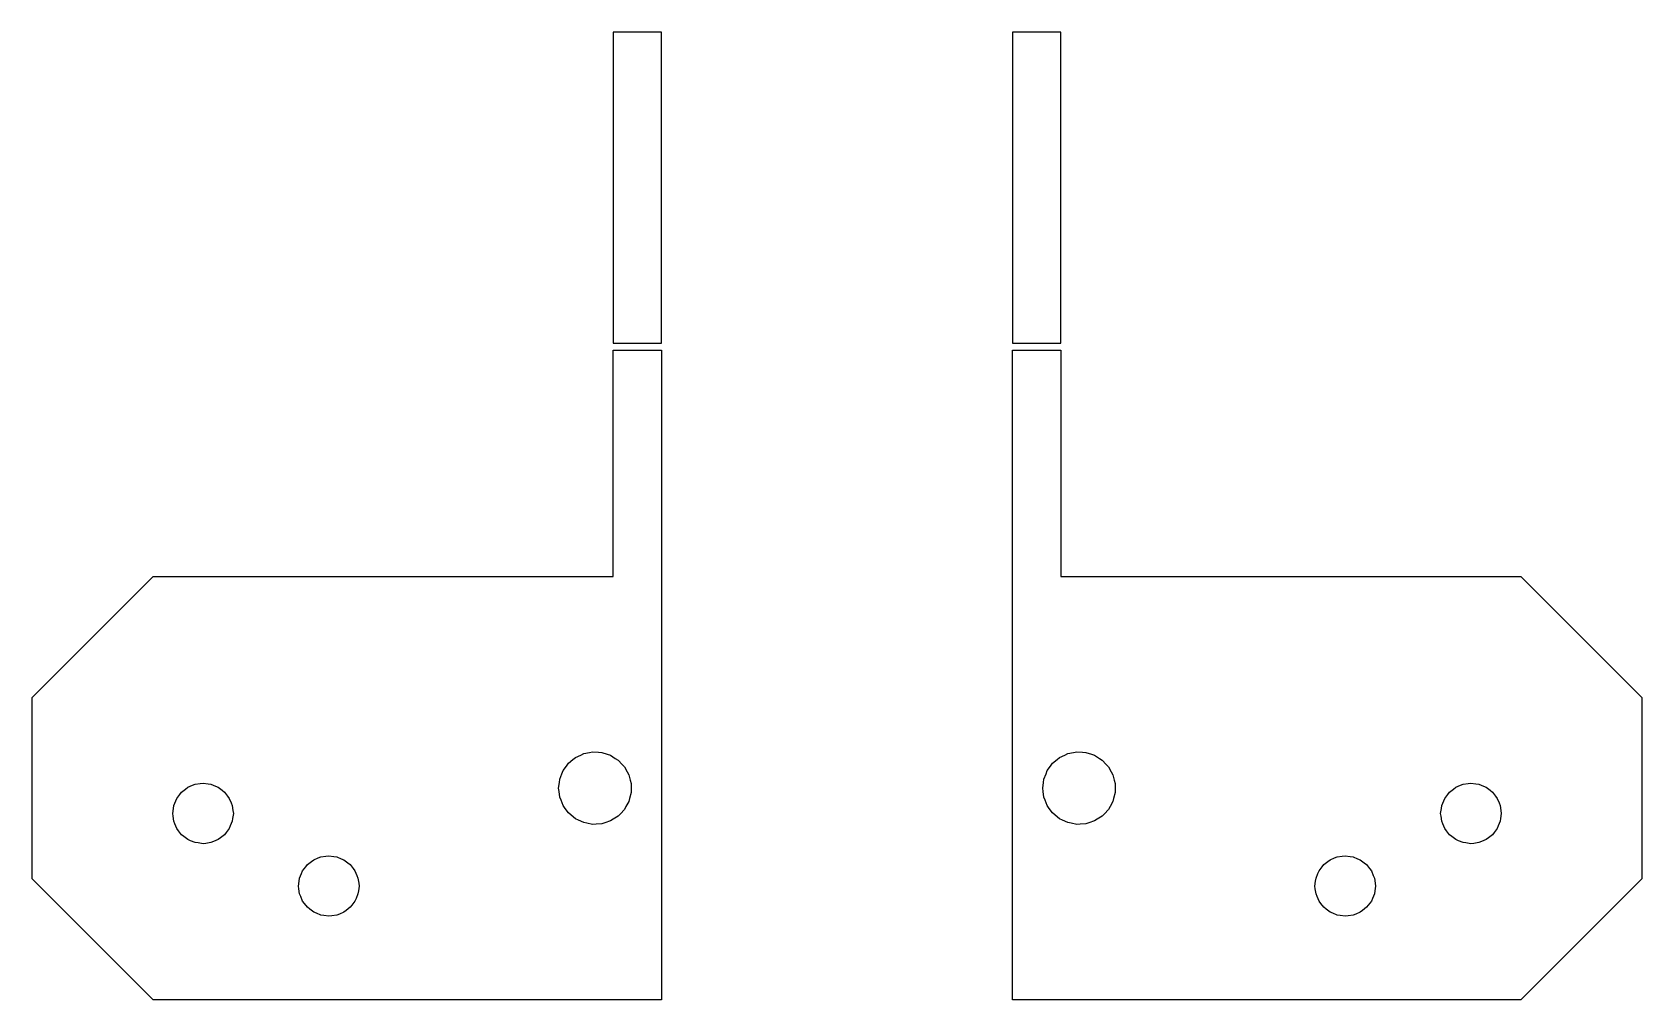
# Model space of a CAD drawing. Header units: metres. Extents: x -61 to 72, y 49 to 129.
import ezdxf

# ---------------------------------------------------------------- set-up
doc = ezdxf.new("R2010")
doc.units = ezdxf.units.M

msp = doc.modelspace()

# ---------------------------------------------------------------- linework, layer by layer
for p, q in [((-11.05, 128.95), (-13.25, 128.95)), ((-13.25, 128.95), (-13.25, 104.25)), ((-9.25, 128.95), (-11.05, 128.95)), ((-9.25, 105.55), (-9.25, 128.95)), ((21.55, 128.95), (19.75, 128.95)), ((19.75, 128.95), (19.75, 105.55)), ((23.75, 128.95), (21.55, 128.95)), ((23.75, 104.25), (23.75, 128.95)), ((-9.25, 103.55), (-9.25, 105.55)), ((19.75, 105.55), (19.75, 103.55)), ((-13.25, 104.25), (-13.25, 103.25)), ((-13.25, 104.25), (-13.25, 104.25)), ((23.75, 103.25), (23.75, 104.25)), ((-13.25, 103.25), (-9.45, 103.25)), ((-13.25, 102), (-13.25, 102.65)), ((-13.25, 102.65), (-13.05, 102.65)), ((-13.05, 102.65), (-9.25, 102.65)), ((-9.45, 103.25), (-9.25, 103.25)), ((-9.25, 103.25), (-9.25, 103.55)), ((-9.25, 102.65), (-9.25, 102.35)), ((19.75, 103.55), (19.75, 103.25)), ((19.75, 103.25), (23.55, 103.25)), ((19.75, 102.35), (19.75, 102.65)), ((19.75, 102.65), (19.95, 102.65)), ((19.95, 102.65), (23.75, 102.65)), ((23.55, 103.25), (23.75, 103.25)), ((23.55, 103.25), (23.55, 103.25)), ((23.75, 102.65), (23.75, 102)), ((-13.25, 83.95), (-13.25, 102)), ((-9.25, 102.35), (-9.25, 97.55)), ((19.75, 97.55), (19.75, 102.35)), ((23.75, 102), (23.75, 83.95)), ((-9.25, 97.55), (-9.25, 48.95)), ((19.75, 48.95), (19.75, 97.55)), ((-57.58, 77.62), (-51.25, 83.95)), ((-51.25, 83.95), (-27.18, 83.95)), ((-27.18, 83.95), (-13.25, 83.95)), ((23.75, 83.95), (47.82, 83.95)), ((47.82, 83.95), (61.75, 83.95)), ((61.75, 83.95), (65.42, 80.29)), ((65.42, 80.29), (71.75, 73.95)), ((-61.25, 73.95), (-57.58, 77.62)), ((-61.25, 68.45), (-61.25, 73.95)), ((71.75, 73.95), (71.75, 64.45)), ((-16.36, 68.99), (-15.93, 69.19)), ((-15.93, 69.19), (-15.68, 69.31)), ((-15.68, 69.31), (-15.21, 69.39)), ((-15.21, 69.39), (-14.94, 69.45)), ((-14.94, 69.45), (-14.46, 69.42)), ((-14.46, 69.42), (-14.19, 69.4)), ((-14.19, 69.4), (-13.73, 69.25)), ((-13.73, 69.25), (-13.47, 69.17)), ((-13.47, 69.17), (-13.07, 68.91)), ((23.64, 68.99), (24.07, 69.19)), ((24.07, 69.19), (24.32, 69.31)), ((24.32, 69.31), (24.79, 69.39)), ((24.79, 69.39), (25.06, 69.45)), ((25.06, 69.45), (25.54, 69.42)), ((25.54, 69.42), (25.81, 69.4)), ((25.81, 69.4), (26.27, 69.25)), ((26.27, 69.25), (26.53, 69.17)), ((26.53, 69.17), (26.93, 68.91)), ((-61.25, 58.95), (-61.25, 68.45)), ((-17.48, 67.64), (-17.38, 67.9)), ((-17.38, 67.9), (-17.1, 68.28)), ((-17.1, 68.28), (-16.94, 68.51)), ((-16.94, 68.51), (-16.57, 68.81)), ((-16.57, 68.81), (-16.36, 68.99)), ((-13.07, 68.91), (-12.84, 68.76)), ((-12.84, 68.76), (-12.51, 68.42)), ((-12.51, 68.42), (-12.32, 68.22)), ((-12.32, 68.22), (-12.09, 67.8)), ((22.52, 67.64), (22.62, 67.9)), ((22.62, 67.9), (22.9, 68.28)), ((22.9, 68.28), (23.06, 68.51)), ((23.06, 68.51), (23.43, 68.81)), ((23.43, 68.81), (23.64, 68.99)), ((26.93, 68.91), (27.16, 68.76)), ((27.16, 68.76), (27.49, 68.42)), ((27.49, 68.42), (27.68, 68.22)), ((27.68, 68.22), (27.91, 67.8)), ((-48.57, 66.38), (-48.38, 66.53)), ((-48.38, 66.53), (-48, 66.69)), ((-48, 66.69), (-47.78, 66.78)), ((-47.78, 66.78), (-47.37, 66.83)), ((-47.78, 66.78), (-47.78, 66.78)), ((-47.37, 66.83), (-47.13, 66.86)), ((-47.13, 66.86), (-46.72, 66.81)), ((-46.72, 66.81), (-46.49, 66.78)), ((-46.49, 66.78), (-46.1, 66.62)), ((-46.1, 66.62), (-45.88, 66.53)), ((-45.88, 66.53), (-45.55, 66.28)), ((-17.75, 66.45), (-17.69, 66.92)), ((-17.69, 66.92), (-17.66, 67.2)), ((-17.66, 67.2), (-17.48, 67.64)), ((-12.09, 67.8), (-11.96, 67.56)), ((-11.96, 67.56), (-11.84, 67.1)), ((-11.84, 67.1), (-11.77, 66.83)), ((-11.77, 66.83), (-11.77, 66.35)), ((22.25, 66.45), (22.31, 66.92)), ((22.31, 66.92), (22.34, 67.2)), ((22.34, 67.2), (22.52, 67.64)), ((27.91, 67.8), (28.04, 67.56)), ((28.04, 67.56), (28.16, 67.1)), ((28.16, 67.1), (28.23, 66.83)), ((28.23, 66.83), (28.23, 66.35)), ((56.19, 66.38), (56.38, 66.53)), ((56.38, 66.53), (56.76, 66.69)), ((56.76, 66.69), (56.99, 66.78)), ((56.99, 66.78), (57.4, 66.83)), ((56.99, 66.78), (56.99, 66.78)), ((57.4, 66.83), (57.63, 66.86)), ((57.63, 66.86), (58.04, 66.81)), ((58.04, 66.81), (58.28, 66.78)), ((58.28, 66.78), (58.66, 66.62)), ((58.66, 66.62), (58.88, 66.53)), ((58.88, 66.53), (59.21, 66.28)), ((-49.55, 65.01), (-49.39, 65.39)), ((-49.39, 65.39), (-49.3, 65.61)), ((-49.3, 65.61), (-49.05, 65.94)), ((-49.05, 65.94), (-48.9, 66.13)), ((-48.9, 66.13), (-48.57, 66.38)), ((-45.55, 66.28), (-45.36, 66.13)), ((-45.36, 66.13), (-45.11, 65.8)), ((-45.11, 65.8), (-44.97, 65.61)), ((-44.97, 65.61), (-44.81, 65.23)), ((-44.81, 65.23), (-44.72, 65.01)), ((-17.72, 66.18), (-17.75, 66.45)), ((-17.66, 65.71), (-17.72, 66.18)), ((-17.55, 65.45), (-17.66, 65.71)), ((-17.38, 65.01), (-17.55, 65.45)), ((-11.96, 65.35), (-12.19, 64.93)), ((-11.89, 65.61), (-11.96, 65.35)), ((-11.77, 66.08), (-11.89, 65.61)), ((-11.77, 66.35), (-11.77, 66.08)), ((22.28, 66.18), (22.25, 66.45)), ((22.34, 65.71), (22.28, 66.18)), ((22.45, 65.45), (22.34, 65.71)), ((22.62, 65.01), (22.45, 65.45)), ((28.04, 65.35), (27.81, 64.93)), ((28.11, 65.61), (28.04, 65.35)), ((28.23, 66.08), (28.11, 65.61)), ((28.23, 66.35), (28.23, 66.08)), ((55.22, 65.01), (55.38, 65.39)), ((55.38, 65.39), (55.47, 65.61)), ((55.47, 65.61), (55.72, 65.94)), ((55.72, 65.94), (55.86, 66.13)), ((55.86, 66.13), (56.19, 66.38)), ((59.21, 66.28), (59.4, 66.13)), ((59.4, 66.13), (59.65, 65.8)), ((59.65, 65.8), (59.8, 65.61)), ((59.8, 65.61), (59.96, 65.23)), ((59.96, 65.23), (60.05, 65.01)), ((-49.63, 64.36), (-49.58, 64.77)), ((-49.6, 64.13), (-49.63, 64.36)), ((-49.55, 63.72), (-49.6, 64.13)), ((-49.58, 64.77), (-49.55, 65.01)), ((-44.72, 65.01), (-44.66, 64.6)), ((-44.69, 63.95), (-44.72, 63.72)), ((-44.63, 64.36), (-44.69, 63.95)), ((-44.66, 64.6), (-44.63, 64.36)), ((-17.22, 64.78), (-17.38, 65.01)), ((-16.94, 64.4), (-17.22, 64.78)), ((-16.72, 64.22), (-16.94, 64.4)), ((-16.36, 63.92), (-16.72, 64.22)), ((-16.72, 64.22), (-16.72, 64.22)), ((-16.11, 63.8), (-16.36, 63.92)), ((-13.24, 63.89), (-13.47, 63.74)), ((-12.84, 64.14), (-13.24, 63.89)), ((-12.65, 64.34), (-12.84, 64.14)), ((-12.32, 64.69), (-12.65, 64.34)), ((-12.19, 64.93), (-12.32, 64.69)), ((22.78, 64.78), (22.62, 65.01)), ((23.06, 64.4), (22.78, 64.78)), ((23.28, 64.22), (23.06, 64.4)), ((23.64, 63.92), (23.28, 64.22)), ((23.28, 64.22), (23.28, 64.22)), ((23.89, 63.8), (23.64, 63.92)), ((26.76, 63.89), (26.53, 63.74)), ((27.16, 64.14), (26.76, 63.89)), ((27.35, 64.34), (27.16, 64.14)), ((27.68, 64.69), (27.35, 64.34)), ((27.81, 64.93), (27.68, 64.69)), ((55.13, 64.36), (55.19, 64.77)), ((55.16, 64.13), (55.13, 64.36)), ((55.22, 63.72), (55.16, 64.13)), ((55.19, 64.77), (55.22, 65.01)), ((60.05, 65.01), (60.1, 64.6)), ((60.08, 63.95), (60.05, 63.72)), ((60.13, 64.36), (60.08, 63.95)), ((60.1, 64.6), (60.13, 64.36)), ((71.75, 64.45), (71.75, 58.95)), ((-49.46, 63.5), (-49.55, 63.72)), ((-49.3, 63.11), (-49.46, 63.5)), ((-49.15, 62.92), (-49.3, 63.11)), ((-48.9, 62.6), (-49.15, 62.92)), ((-48.71, 62.45), (-48.9, 62.6)), ((-45.36, 62.6), (-45.69, 62.34)), ((-45.22, 62.79), (-45.36, 62.6)), ((-44.97, 63.11), (-45.22, 62.79)), ((-44.88, 63.33), (-44.97, 63.11)), ((-44.72, 63.72), (-44.88, 63.33)), ((-15.68, 63.6), (-16.11, 63.8)), ((-15.41, 63.55), (-15.68, 63.6)), ((-14.94, 63.46), (-15.41, 63.55)), ((-14.66, 63.48), (-14.94, 63.46)), ((-14.19, 63.51), (-14.66, 63.48)), ((-13.93, 63.59), (-14.19, 63.51)), ((-13.47, 63.74), (-13.93, 63.59)), ((24.32, 63.6), (23.89, 63.8)), ((24.59, 63.55), (24.32, 63.6)), ((25.06, 63.46), (24.59, 63.55)), ((25.34, 63.48), (25.06, 63.46)), ((25.81, 63.51), (25.34, 63.48)), ((26.07, 63.59), (25.81, 63.51)), ((26.53, 63.74), (26.07, 63.59)), ((55.31, 63.5), (55.22, 63.72)), ((55.47, 63.11), (55.31, 63.5)), ((55.61, 62.92), (55.47, 63.11)), ((55.86, 62.6), (55.61, 62.92)), ((56.05, 62.45), (55.86, 62.6)), ((59.4, 62.6), (59.07, 62.34)), ((59.55, 62.79), (59.4, 62.6)), ((59.8, 63.11), (59.55, 62.79)), ((59.89, 63.33), (59.8, 63.11)), ((60.05, 63.72), (59.89, 63.33)), ((-48.38, 62.2), (-48.71, 62.45)), ((-48.16, 62.11), (-48.38, 62.2)), ((-47.78, 61.95), (-48.16, 62.11)), ((-47.54, 61.92), (-47.78, 61.95)), ((-47.13, 61.86), (-47.54, 61.92)), ((-46.9, 61.89), (-47.13, 61.86)), ((-46.49, 61.95), (-46.9, 61.89)), ((-46.26, 62.04), (-46.49, 61.95)), ((-45.88, 62.2), (-46.26, 62.04)), ((-45.69, 62.34), (-45.88, 62.2)), ((56.38, 62.2), (56.05, 62.45)), ((56.6, 62.11), (56.38, 62.2)), ((56.99, 61.95), (56.6, 62.11)), ((57.22, 61.92), (56.99, 61.95)), ((57.63, 61.86), (57.22, 61.92)), ((57.87, 61.89), (57.63, 61.86)), ((58.28, 61.95), (57.87, 61.89)), ((58.5, 62.04), (58.28, 61.95)), ((58.88, 62.2), (58.5, 62.04)), ((59.07, 62.34), (58.88, 62.2)), ((-38.91, 59.61), (-38.65, 59.94)), ((-38.65, 59.94), (-38.51, 60.13)), ((-38.51, 60.13), (-38.18, 60.38)), ((-38.18, 60.38), (-37.99, 60.53)), ((-37.99, 60.53), (-37.61, 60.69)), ((-37.61, 60.69), (-37.39, 60.78)), ((-37.39, 60.78), (-36.98, 60.83)), ((-36.98, 60.83), (-36.74, 60.86)), ((-36.74, 60.86), (-36.33, 60.81)), ((-36.33, 60.81), (-36.09, 60.78)), ((-36.09, 60.78), (-35.71, 60.62)), ((-35.71, 60.62), (-35.49, 60.53)), ((-35.49, 60.53), (-35.16, 60.28)), ((-35.16, 60.28), (-34.97, 60.13)), ((-34.97, 60.13), (-34.72, 59.8)), ((45.08, 59.61), (45.33, 59.94)), ((45.33, 59.94), (45.47, 60.13)), ((45.47, 60.13), (45.8, 60.38)), ((45.8, 60.38), (45.99, 60.53)), ((45.99, 60.53), (46.37, 60.69)), ((46.37, 60.69), (46.59, 60.78)), ((46.59, 60.78), (47, 60.83)), ((47, 60.83), (47.24, 60.86)), ((47.24, 60.86), (47.65, 60.81)), ((47.65, 60.81), (47.89, 60.78)), ((47.89, 60.78), (48.27, 60.62)), ((48.27, 60.62), (48.49, 60.53)), ((48.49, 60.53), (48.82, 60.28)), ((48.82, 60.28), (49.01, 60.13)), ((49.01, 60.13), (49.26, 59.8)), ((-54.92, 52.62), (-61.25, 58.95)), ((-39.24, 58.36), (-39.19, 58.77)), ((-39.19, 58.77), (-39.16, 59.01)), ((-39.16, 59.01), (-39, 59.39)), ((-39.16, 59.01), (-39.16, 59.01)), ((-39, 59.39), (-38.91, 59.61)), ((-34.72, 59.8), (-34.58, 59.61)), ((-34.58, 59.61), (-34.42, 59.23)), ((-34.42, 59.23), (-34.33, 59.01)), ((-34.33, 59.01), (-34.27, 58.6)), ((-34.27, 58.6), (-34.24, 58.36)), ((44.74, 58.36), (44.79, 58.77)), ((44.79, 58.77), (44.83, 59.01)), ((44.83, 59.01), (44.98, 59.39)), ((44.98, 59.39), (45.08, 59.61)), ((49.26, 59.8), (49.41, 59.61)), ((49.41, 59.61), (49.56, 59.23)), ((49.56, 59.23), (49.66, 59.01)), ((49.66, 59.01), (49.71, 58.6)), ((49.71, 58.6), (49.74, 58.36)), ((71.75, 58.95), (68.08, 55.29)), ((-39.21, 58.13), (-39.24, 58.36)), ((-39.16, 57.72), (-39.21, 58.13)), ((-39.06, 57.5), (-39.16, 57.72)), ((-38.91, 57.11), (-39.06, 57.5)), ((-34.48, 57.33), (-34.58, 57.11)), ((-34.33, 57.72), (-34.48, 57.33)), ((-34.29, 57.95), (-34.33, 57.72)), ((-34.24, 58.36), (-34.29, 57.95)), ((44.77, 58.13), (44.74, 58.36)), ((44.83, 57.72), (44.77, 58.13)), ((44.92, 57.5), (44.83, 57.72)), ((45.08, 57.11), (44.92, 57.5)), ((49.5, 57.33), (49.41, 57.11)), ((49.66, 57.72), (49.5, 57.33)), ((49.69, 57.95), (49.66, 57.72)), ((49.74, 58.36), (49.69, 57.95)), ((-38.76, 56.92), (-38.91, 57.11)), ((-38.51, 56.6), (-38.76, 56.92)), ((-38.32, 56.45), (-38.51, 56.6)), ((-37.99, 56.2), (-38.32, 56.45)), ((-37.77, 56.11), (-37.99, 56.2)), ((-37.39, 55.95), (-37.77, 56.11)), ((-37.15, 55.92), (-37.39, 55.95)), ((-36.74, 55.86), (-37.15, 55.92)), ((-36.5, 55.89), (-36.74, 55.86)), ((-36.09, 55.95), (-36.5, 55.89)), ((-35.87, 56.04), (-36.09, 55.95)), ((-35.49, 56.2), (-35.87, 56.04)), ((-35.3, 56.34), (-35.49, 56.2)), ((-34.97, 56.6), (-35.3, 56.34)), ((-34.83, 56.79), (-34.97, 56.6)), ((-34.58, 57.11), (-34.83, 56.79)), ((45.22, 56.92), (45.08, 57.11)), ((45.47, 56.6), (45.22, 56.92)), ((45.66, 56.45), (45.47, 56.6)), ((45.99, 56.2), (45.66, 56.45)), ((46.21, 56.11), (45.99, 56.2)), ((46.59, 55.95), (46.21, 56.11)), ((46.83, 55.92), (46.59, 55.95)), ((47.24, 55.86), (46.83, 55.92)), ((47.48, 55.89), (47.24, 55.86)), ((47.89, 55.95), (47.48, 55.89)), ((48.11, 56.04), (47.89, 55.95)), ((48.49, 56.2), (48.11, 56.04)), ((48.68, 56.34), (48.49, 56.2)), ((49.01, 56.6), (48.68, 56.34)), ((49.15, 56.79), (49.01, 56.6)), ((49.41, 57.11), (49.15, 56.79)), ((49.41, 57.11), (49.41, 57.11)), ((68.08, 55.29), (61.75, 48.95)), ((68.08, 55.29), (68.08, 55.29)), ((-51.25, 48.95), (-54.92, 52.62)), ((-54.92, 52.62), (-54.92, 52.62)), ((-28.15, 48.95), (-51.25, 48.95)), ((-9.25, 48.95), (-28.15, 48.95)), ((38.65, 48.95), (19.75, 48.95)), ((61.75, 48.95), (38.65, 48.95))]:
    msp.add_line(p, q)

doc.saveas('drawing.dxf')
